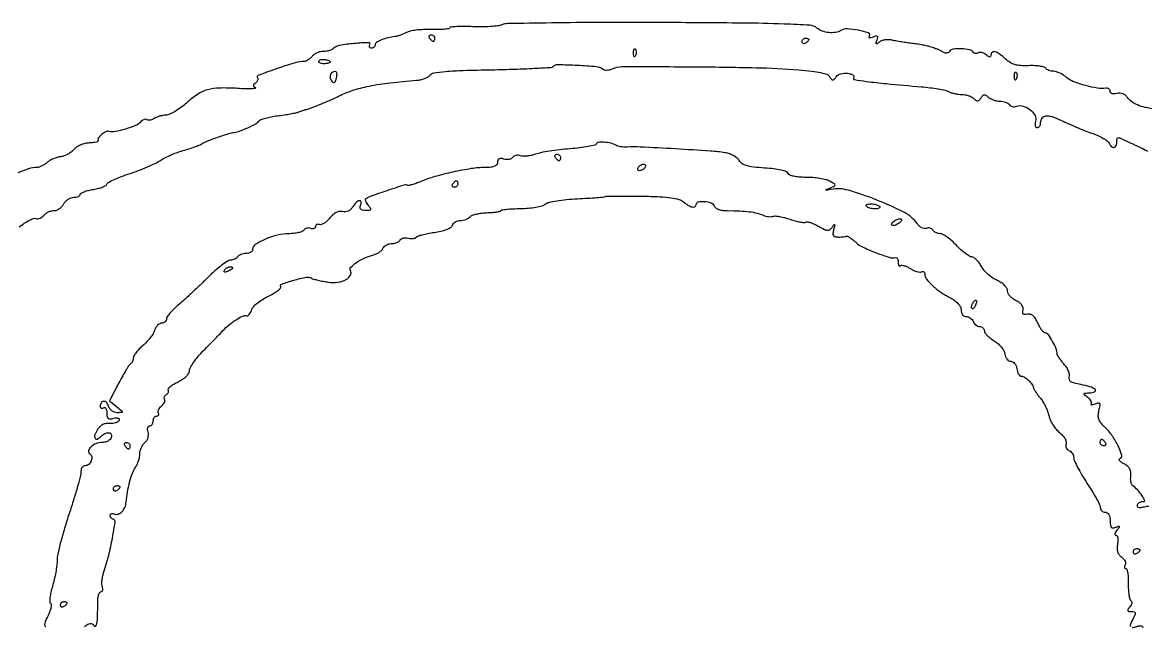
# Model space of a CAD drawing. Extents: x 173 to 1088, y 212 to 1028.
# Drawn here: x 435.5 to 774.7, y 845.5 to 1027.7 of the extents above; entities that cross this region are included whole.
import ezdxf

# ---------------------------------------------------------------- set-up
doc = ezdxf.new("R2010")
doc.units = 0

msp = doc.modelspace()

# ---------------------------------------------------------------- linework, layer by layer
for points in [[(777.645827, 1001.55139, -0.020754), (774.522416, 1002.099926, -0.045025), (772.20083, 1002.831677, -0.05914), (770.490466, 1003.796189, -0.081623), (769.257497, 1005.0518, 0.069956), (768.605345, 1005.7475, 0.078547), (767.810313, 1006.204014, 0.079834), (766.924443, 1006.388331, 0.075539), (766.007497, 1006.291709, -0.048949), (765.212658, 1006.165104, -0.091937), (764.569381, 1006.244774, -0.136044), (764.156509, 1006.513513, -0.182838), (764, 1006.927205, 0.111648), (763.903293, 1007.354898, 0.117011), (763.632813, 1007.690947, 0.110947), (763.22705, 1007.881543, 0.092527), (762.75, 1007.897584, -0.07746), (760.162715, 1007.907147, -0.026694), (756.494594, 1008.695433, -0.026371), (752.956501, 1009.859238, -0.086195), (750.853912, 1011.126701, 0.036104), (749.89554, 1011.843642, 0.031774), (748.803243, 1012.449719, 0.033133), (747.744208, 1012.868788, 0.077796), (746.906007, 1013, -0.047664), (746.179097, 1013.069453, -0.046664), (745.473069, 1013.27536, -0.050547), (744.88914, 1013.577905, -0.109984), (744.538692, 1013.937395, 0.195211), (744.05395, 1014.292053, 0.025696), (742.778077, 1014.543646, 0.02672), (741.162992, 1014.689211, 0.019431), (739.358651, 1014.684886, -0.024582), (736.973312, 1014.703733, -0.057134), (735.213747, 1015.007949, -0.067543), (733.753877, 1015.660283, -0.048113), (732.327454, 1016.747491, 0.027247), (730.523807, 1018.245008, 0.096047), (729.170953, 1018.893415, 0.253096), (728.362566, 1018.695291, 0.211749), (728, 1017.877555, -0.109928), (727.90557, 1017.453236, -0.307117), (727.65649, 1017.304979, -0.134943), (727.226392, 1017.45101, -0.02429), (726.543805, 1017.963645, 0.05359), (725.914435, 1018.381087, 0.058619), (725.229047, 1018.640217, 0.066403), (724.593002, 1018.711592, 0.133971), (724.112903, 1018.569778, -0.080411), (723.703355, 1018.399947, -0.091498), (723.279676, 1018.378689, -0.100739), (722.90817, 1018.50725, -0.121408), (722.645122, 1018.765188, 0.211971), (721.563479, 1019.504328, 0.037425), (719.059935, 1019.772958, 0.037083), (716.554193, 1019.667515, 0.229147), (715.49664, 1018.994563, -0.115598), (715.163701, 1018.660525, -0.10183), (714.701397, 1018.489718, -0.094656), (714.179956, 1018.509438, -0.085177), (713.680902, 1018.718375, 0.011744), (713.192119, 1019.01333, 0.012504), (712.700015, 1019.278637, 0.01216), (712.266344, 1019.485526, 0.055103), (712, 1019.571054, -0.029313), (711.71805, 1019.645827, -0.005338), (711.20625, 1019.820283, -0.005729), (710.610943, 1020.038026, -0.005171), (710, 1020.276712, 0.037661), (709.168232, 1020.540862, 0.009263), (707.765625, 1020.845234, 0.009431), (706.141403, 1021.134598, 0.009302), (704.5, 1021.363967, -0.005473), (702.79081, 1021.589477, -0.004434), (700.962391, 1021.867677, -0.004482), (699.28076, 1022.154313, -0.011568), (698.074097, 1022.40008, 0.049727), (697.046316, 1022.528903, 0.043523), (695.965125, 1022.462137, 0.045859), (694.99238, 1022.223763, 0.090434), (694.301205, 1021.835015, -0.014195), (693.599793, 1021.285756, -0.331315), (693.361501, 1021.28669, -0.319948), (693.28802, 1021.517912, -0.0137), (693.588448, 1022.369897, 0.03582), (693.832562, 1023.173838, 0.279106), (693.714067, 1023.530015, 0.243638), (693.322946, 1023.620482, 0.028945), (692.447296, 1023.341402, -0.02631), (691.719365, 1023.105173, -0.144174), (691.310561, 1023.11547, -0.363406), (691.180415, 1023.32209, -0.105019), (691.317779, 1023.70516, 0.485227), (690.990003, 1024.603258, 0.032934), (687.953509, 1025.383416, 0.032301), (684.574734, 1025.79447, 0.153708), (682.711212, 1025.321519, -0.09971), (681.084403, 1024.718803, -0.063988), (679.065117, 1024.661755, -0.062811), (677.052512, 1025.122422, -0.085773), (675.442689, 1026.047563, 0.158638), (673.35237, 1026.877791, 0.007131), (665.515998, 1027.263301, 0.006568), (652.919994, 1027.537392, 0.001031), (628.099241, 1027.700188, 0.001836), (610.465654, 1027.714743, 0.002854), (595.260935, 1027.584668, 0.000844), (582.061662, 1027.374115, 0.093292), (580.342239, 1027.01897, -0.067174), (579.102445, 1026.695012, -0.014326), (576.879227, 1026.488127, -0.014736), (574.268772, 1026.397586, -0.013551), (571.58331, 1026.456407, 0.01009), (569.022578, 1026.530228, 0.015299), (566.795334, 1026.481318, 0.009934), (564.977675, 1026.349454, 0.235445), (564.553542, 1026.086633, -0.222216), (564.148807, 1025.821524, -0.013865), (562.690305, 1025.653289, -0.018373), (560.879092, 1025.561983, -0.012444), (558.812471, 1025.585253, 0.019382), (556.631932, 1025.579554, 0.019775), (554.473038, 1025.404475, 0.019992), (552.615866, 1025.103921, 0.073548), (551.5, 1024.700069, -0.022011), (550.624355, 1024.277009, -0.017559), (549.646875, 1023.896822, -0.017898), (548.715462, 1023.608667, -0.042097), (548, 1023.478402, 0.037699), (545.919923, 1023.118523, 0.038669), (543.935715, 1022.452207, 0.038731), (542.402366, 1021.656464, 0.259254), (542, 1020.932612, -0.112793), (541.918711, 1020.576849, -0.10021), (541.688914, 1020.273955, -0.0942), (541.345359, 1020.070731, -0.086798), (540.940983, 1020, -0.099276), (540.58171, 1020.072044, -0.176332), (540.362501, 1020.274173, -0.16908), (540.319244, 1020.577073, -0.090353), (540.458811, 1020.933355, 0.595182), (540.064124, 1021.622427, 0.016594), (535.767563, 1021.380307, 0.01668), (531.262563, 1020.824143, 0.158613), (529.555109, 1019.955109, -0.085721), (529.035122, 1019.588284, -0.036871), (528.240906, 1019.280563, -0.035093), (527.326206, 1019.070463, -0.038924), (526.422445, 1019, 0.059505), (525.497347, 1018.889513, 0.04386), (524.51886, 1018.559375, 0.0446), (523.635845, 1018.074446, 0.071804), (523, 1017.5, -0.036436), (522.44835, 1016.926021, -0.036861), (521.821248, 1016.440625, -0.039434), (521.213619, 1016.103777, -0.107249), (520.735368, 1016, 0.073311), (517.910131, 1015.583522, 0.010913), (512.425134, 1013.799, 0.005025), (506.738105, 1011.746112, 0.473195), (506.488572, 1011.018492, -0.126745), (506.609566, 1010.629322, -0.100765), (506.542905, 1010.192892, -0.089744), (506.297608, 1009.775605, -0.076847), (505.909549, 1009.444098, 0.052772), (505.446386, 1009.085362, 0.197257), (505.300275, 1008.755359, 0.206222), (505.430793, 1008.428053, 0.057824), (505.872269, 1008.078942, -0.68678), (505.829235, 1007.850722, -0.033111), (504.743446, 1007.725714, -0.019303), (502.909052, 1007.707687, -0.008704), (500.504735, 1007.818801, 0.019923), (494.99233, 1007.949735, 0.06539), (491.396813, 1007.418502, 0.077851), (488.406398, 1006.037361, 0.03668), (485.040255, 1003.417403, -0.025053), (483.373541, 1002.05682, -0.026007), (481.599128, 1000.88788, -0.02685), (479.966079, 1000.044265, -0.093141), (478.815466, 999.765863, 0.031693), (477.840483, 999.653228, 0.026473), (476.825848, 999.414254, 0.027293), (475.919084, 999.094705, 0.063211), (475.293805, 998.73699, -0.062337), (474.763233, 998.432229, -0.060516), (474.168596, 998.263819, -0.065636), (473.602405, 998.250217, -0.112093), (473.157112, 998.4029, 0.150147), (472.715088, 998.518364, 0.082335), (472.162448, 998.402387, 0.069459), (471.586291, 998.080221, 0.057445), (471.077678, 997.593596, -0.127535), (469.704721, 996.60434, -0.022321), (466.660095, 995.57494, -0.023389), (463.51864, 994.824016, -0.10573), (461.64474, 994.866771, 0.180156), (460.668416, 994.746074, 0.055537), (459.416227, 993.906854, 0.057756), (458.445212, 992.872879, 0.306324), (458.412706, 992.136693, -0.427372), (458.346194, 991.884009, -0.058372), (457.782782, 991.653044, -0.038801), (456.875375, 991.473944, -0.019955), (455.719662, 991.384309, 0.051506), (454.423688, 991.201123, 0.040637), (453.080211, 990.749087, 0.04192), (451.889951, 990.114844, 0.075733), (451.064641, 989.384309, -0.057907), (450.284459, 988.642711, -0.037836), (449.237159, 987.973301, -0.037826), (448.100447, 987.469113, -0.057705), (447.049921, 987.226928, 0.043699), (445.995003, 987.01458, 0.029912), (444.844854, 986.600224, 0.030222), (443.776343, 986.062795, 0.052327), (442.974506, 985.476928, -0.037654), (442.245206, 984.910575, -0.032633), (441.40442, 984.429425, -0.034009), (440.581946, 984.094666, -0.077141), (439.921259, 983.984944, 0.073171), (437.378822, 983.583317, 0.031299), (434.157521, 982.351157, 0.031111)], [(434.546013, 966.036567, -0.021854), (436.100149, 967.16448, -0.029047), (437.60985, 968.040986, -0.0292), (438.900833, 968.601411, -0.181346), (439.610404, 968.596007, 0.117305), (440.174786, 968.520576, 0.068992), (440.839729, 968.682202, 0.062934), (441.499459, 969.044253, 0.062696), (442.049332, 969.559441, -0.064569), (442.64233, 970.110894, -0.04437), (443.434891, 970.576836, -0.044478), (444.294209, 970.894305, -0.066345), (445.087261, 971, 0.093204), (445.871238, 971.14742, 0.057554), (446.702856, 971.5875, 0.055066), (447.453677, 972.235106, 0.064503), (448, 973, -0.06843), (448.555412, 973.764902, -0.055927), (449.333112, 974.4125, -0.057686), (450.204291, 974.852172, -0.088264), (451.035184, 975, 0.042456), (451.787398, 975.063987, 0.062093), (452.422835, 975.256206, 0.081538), (452.853544, 975.538694, 0.209902), (453, 975.872192, -0.277998), (453.226587, 976.248231, -0.031218), (454.175, 976.676067, -0.030734), (455.467237, 977.075675, -0.019977), (457, 977.384009, 0.020771), (458.532705, 977.694865, 0.03182), (459.825, 978.102074, 0.032981), (460.768992, 978.540521, 0.27408), (461, 978.930287, -0.278908), (461.27136, 979.378915, -0.012167), (462.982813, 980.223617, -0.017658), (465.162949, 981.142375, -0.011345), (467.75, 982.059941, 0.010963), (470.51757, 983.039158, 0.010823), (473.251562, 984.142716, 0.010745), (475.602108, 985.211574, 0.040343), (477, 986.028578, -0.035468), (478.272261, 986.788871, -0.014701), (480.0875, 987.639775, -0.014459), (482.093906, 988.44122, -0.018089), (484, 989.062189, 0.007664), (485.796232, 989.606223, 0.009138), (487.471875, 990.17586, 0.008094), (488.863918, 990.703259, 0.057249), (489.5, 991.04476, -0.060798), (490.866484, 991.765996, -0.006092), (494.337125, 993.0408, -0.006599), (497.82487, 994.222326, -0.051525), (499.5, 994.580201, 0.062793), (501.231528, 994.990998, 0.018445), (503.757477, 996.044825, 0.014836), (506.175693, 997.248357, 0.1322), (507.033907, 998.054862, -0.169397), (507.520769, 998.449871, -0.019232), (508.892537, 998.885579, -0.02153), (510.618129, 999.282405, -0.015932), (512.554259, 999.577244, 0.007191), (514.557728, 999.846597, 0.007934), (516.487814, 1000.165787, 0.007458), (518.125775, 1000.488748, 0.039673), (519, 1000.748576, -0.004983), (519.610943, 1000.977306, -0.00551), (520.20625, 1001.186045, -0.005139), (520.717954, 1001.353321, -0.028069), (521, 1001.425204, 0.043702), (522.407141, 1001.831012, 0.004478), (525.630598, 1003.107585, 0.005943), (528.863314, 1004.466428, 0.018364), (531, 1005.489432, -0.043675), (535.121884, 1007.212538, -0.026887), (540.214241, 1008.539466, -0.021649), (546.541018, 1009.546539, -0.011266), (554.5, 1010.281084, 0.037528), (555.724973, 1010.45936, 0.036176), (556.925159, 1010.819944, 0.038409), (557.933095, 1011.295645, 0.097512), (558.543093, 1011.822241, -0.190937), (559.713353, 1012.506704, -0.016095), (563.251937, 1012.93234, -0.013852), (568.635243, 1013.254745, -0.00355), (577.355407, 1013.472928, 0.003406), (584.214217, 1013.642556, 0.005365), (590.098571, 1013.891426, 0.001648), (595.176775, 1014.177605, 0.18347), (595.783867, 1014.450534, -0.202906), (597.222969, 1015.033726, -0.007916), (603.0603, 1014.85163, -0.009728), (608.79721, 1014.469725, -0.140112), (610.686078, 1013.749378, 0.097241), (611.287312, 1013.459781, 0.064671), (612.048684, 1013.363458, 0.059246), (612.879626, 1013.465064, 0.054984), (613.686078, 1013.759337, -0.115663), (616.571102, 1014.433145, -0.001202), (637.419591, 1014.365064, -0.004221), (657.009505, 1014.088602, -0.013666), (670, 1013.44005, -0.009904), (673.901521, 1013.060324, -0.02657), (676.650771, 1012.588514, -0.03527), (678.515202, 1012.024831, -0.173082), (679.338738, 1011.321438, 0.034576), (679.844981, 1010.565798, 0.244175), (680.233731, 1010.386369, 0.199968), (680.657885, 1010.586719, 0.023274), (681.338738, 1011.414621, -0.180352), (682.617789, 1012.238477, -0.072632), (684.723305, 1012.386843, -0.110674), (686.290595, 1011.910404, -0.425391), (686.51687, 1011.027296, 0.532436), (686.754353, 1010.502488, 0.009046), (690.462132, 1009.944973, 0.009481), (696.340076, 1009.28273, 0.001831), (707, 1008.325351, -0.010262), (709.612059, 1008.046289, -0.011879), (712.085376, 1007.670682, -0.010973), (714.156682, 1007.258533, -0.066199), (715.184259, 1006.88278, 0.044343), (715.998806, 1006.544006, 0.022729), (717.068703, 1006.259317, 0.022396), (718.205275, 1006.064417, 0.031271), (719.234259, 1006, -0.045786), (720.231145, 1005.908521, -0.037136), (721.269795, 1005.635268, -0.038472), (722.195827, 1005.234546, -0.075164), (722.841641, 1004.758359, 0.043652), (723.5145, 1004.193742, 0.182588), (724.01786, 1004.065372, 0.184043), (724.477831, 1004.302215, 0.044456), (725, 1005, -0.044456), (725.522169, 1005.697785, -0.184043), (725.98214, 1005.934628, -0.182588), (726.4855, 1005.806258, -0.043652), (727.158359, 1005.241641, 0.072106), (727.795797, 1004.765618, 0.038768), (728.693557, 1004.364732, 0.037634), (729.691864, 1004.091402, 0.04804), (730.640983, 1004, -0.043534), (731.5472, 1003.920947, -0.04472), (732.417601, 1003.686224, -0.048842), (733.129838, 1003.34183, -0.117847), (733.542134, 1002.931826, 0.120016), (733.910644, 1002.568488, 0.081627), (734.46068, 1002.350994, 0.074221), (735.104079, 1002.308799, 0.07105), (735.742056, 1002.454512, -0.167179), (737.682353, 1002.522668, -0.092709), (739.806047, 1001.414156, -0.097736), (741.302023, 999.673631, -0.208563), (741.482342, 997.944363, 0.04673), (741.317633, 997.186261, 0.087249), (741.35113, 996.560863, 0.134416), (741.570024, 996.155177, 0.204993), (741.932612, 996, 0.133974), (742.339653, 996.111059, 0.100468), (742.686455, 996.423289, 0.087308), (742.919818, 996.890337, 0.072426), (743, 997.440983, -0.150925), (743.442703, 998.874205, -0.218695), (744.561035, 999.546099, -0.111903), (746.487209, 999.328526, -0.030757), (749.319606, 998.141505, 0.010079), (751.268999, 997.22808, 0.005491), (753.696068, 996.181712, 0.005469), (756.187826, 995.171633, 0.008646), (758.34786, 994.366238, -0.019439), (760.241369, 993.613291, -0.024691), (761.921217, 992.766905, -0.023971), (763.22429, 991.94262, -0.1492), (763.704849, 991.326769, 0.097897), (764.320879, 990.347627, 0.226082), (765.111906, 990.041404, 0.263086), (765.755919, 990.472465, 0.11714), (766, 991.5, -0.021774), (766.025047, 992.074899, -0.034977), (766.101744, 992.559375, -0.039124), (766.211956, 992.909281, -0.305901), (766.346362, 993, -0.10613), (766.901153, 992.880899, -0.001467), (770.058696, 991.448534, -0.00463), (773.077455, 990.034494, -0.011731), (775.236431, 988.935679, 0.046322)], [(775.683381, 881.735863, 0.051482), (774.276419, 881.533241, -0.022786), (773.120821, 881.29858, -0.120464), (772.481659, 881.353037, -0.280444), (772.222903, 881.660751, -0.126366), (772.277128, 882.206384, -0.09618), (772.559891, 882.675733, -0.087029), (773.006757, 883.024831, -0.086823), (773.54676, 883.201597, -0.095081), (774.096938, 883.176021, 0.61118), (774.410216, 883.540761, 0.05378), (773.660467, 884.929587, 0.034975), (772.248641, 886.702902, 0.047556), (770.730127, 888.071299, -0.150107), (770.451461, 888.449984, -0.041991), (770.265679, 889.170113, -0.03834), (770.183512, 890.061654, -0.032206), (770.230127, 891.009692, 0.066475), (770.2083, 892.14434, 0.093757), (769.872819, 893.095891, 0.088911), (769.19593, 893.894198, 0.054241), (768.160501, 894.575226, -0.030756), (767.338697, 895.062163, -0.080149), (766.840378, 895.532341, -0.199955), (766.743002, 895.898705, -0.285965), (766.951719, 896.150573, 0.40518), (767.481382, 897.170155, 0.040294), (766.382313, 899.992469, 0.039847), (764.51991, 903.159817, 0.050621), (762.304022, 905.725587, -0.036722), (761.182726, 906.953363, -0.084545), (760.587197, 908.048673, -0.092858), (760.418273, 909.212613, -0.051256), (760.624497, 910.640011, 0.0148), (760.959382, 912.163984, 0.184908), (760.856024, 912.735298, 0.320229), (760.441947, 912.913457, 0.038243), (759.430157, 912.611572, -0.017959), (758.751895, 912.378876, -0.07091), (758.31683, 912.311788, -0.382641), (758.201042, 912.413238, -0.230402), (758.264937, 912.59827, 0.221395), (758.399815, 912.968186, 0.096647), (758.252623, 913.482344, 0.068923), (757.847192, 914.063486, 0.043668), (757.234456, 914.61932, -0.010508), (756.200163, 915.43955, -0.331939), (756.127955, 915.73679, -0.287331), (756.396495, 915.92389, -0.008792), (757.809017, 915.968197, 0.100166), (759.308102, 916.293109, 0.539589), (759.422277, 916.966071, 0.116073), (757.893074, 917.837811, 0.029918), (755.106431, 918.482019, -0.019815), (753.186238, 918.885262, -0.087931), (752.138009, 919.355929, -0.172192), (751.679182, 919.982172, -0.137622), (751.664238, 920.824046, 0.113943), (751.687448, 921.627734, 0.048745), (751.372679, 922.661954, 0.044824), (750.805189, 923.745518, 0.044527), (750.052566, 924.713202, -0.017556), (749.266685, 925.618478, -0.0217), (748.602941, 926.516661, -0.020704), (748.118725, 927.303575, -0.128251), (748, 927.758822, 0.099416), (747.687761, 929.313671, 0.029004), (746.611326, 931.517523, 0.023687), (745.340943, 933.545132, 0.243648), (744.494111, 933.992198, -0.193392), (744.019514, 934.187185, -0.036205), (743.382586, 934.903894, -0.034029), (742.719199, 935.903046, -0.025348), (742.122719, 937.084887, 0.03228), (741.40117, 938.466612, 0.081379), (740.665208, 939.325986, 0.117798), (739.876452, 939.722375, 0.122342), (739.005379, 939.711658, -0.049575), (738.208439, 939.585737, -0.204917), (737.759674, 939.747819, -0.216867), (737.582433, 940.175544, -0.055432), (737.693479, 940.935862, 0.119999), (737.706923, 941.730264, 0.105098), (737.359038, 942.486095, 0.081705), (736.639721, 943.179367, 0.044126), (735.566708, 943.787652, -0.052842), (734.585011, 944.366958, -0.053934), (733.75397, 945.13568, -0.059486), (733.187009, 945.968444, -0.120301), (733, 946.73445, 0.134023), (732.781063, 947.536568, 0.061825), (732.115493, 948.400535, 0.05267), (731.11224, 949.221248, 0.040945), (729.873163, 949.89585, -0.047197), (728.557207, 950.633745, -0.030785), (727.18803, 951.71163, -0.030907), (725.971774, 952.93978, -0.050439), (725.123163, 954.133639, 0.032172), (724.404951, 955.226339, 0.038378), (723.589891, 956.150933, 0.04205), (722.799177, 956.800232, 0.150792), (722.182848, 956.993677, -0.140008), (721.47973, 957.198154, -0.02205), (720.282962, 958.026268, -0.023026), (718.925138, 959.159414, -0.018296), (717.564771, 960.5, 0.021854), (716.185631, 961.83988, 0.026125), (714.771451, 962.971875, 0.026307), (713.503571, 963.784874, 0.130123), (712.69094, 964, -0.060664), (712.040313, 964.079231, -0.050997), (711.386151, 964.313776, -0.053217), (710.825906, 964.6592, -0.089836), (710.457866, 965.068174, 0.107876), (710.101973, 965.436306, 0.081863), (709.58875, 965.667974, 0.077384), (708.999911, 965.730742, 0.079704), (708.426215, 965.61006, -0.139346), (707.800057, 965.553869, -0.073283), (707.055927, 965.811845, -0.063731), (706.312295, 966.328612, -0.056355), (705.687316, 967.036032, 0.121881), (701.86348, 970.371026, 0.024164), (693.530101, 974.155993, 0.024401), (684.858112, 977.118855, 0.116912), (679.674531, 977.366119, -0.001172), (678.231291, 977.09938, -0.349233), (678.132224, 977.152421, -0.411441), (678.169384, 977.247265, -0.001264), (679.477696, 977.822432, 0.01264), (680.728809, 978.406763, 0.309204), (680.906244, 978.724857, 0.243099), (680.689605, 979.064419, 0.008641), (679.293437, 979.842957, 0.062848), (678.128741, 980.289169, 0.019947), (676.302975, 980.660119, 0.019562), (674.215187, 980.914911, 0.020583), (672.149075, 981, -0.019671), (670.104708, 981.080462, -0.034806), (668.436189, 981.329663, -0.041007), (667.229298, 981.702746, -0.22028), (666.769755, 982.190736, 0.234845), (666.259483, 982.703378, 0.025664), (664.610945, 983.168631, 0.025627), (662.387419, 983.556057, 0.01442), (659.6583, 983.809023, -0.011801), (656.250741, 984.106883, -0.043901), (654.140877, 984.531362, -0.074707), (652.796322, 985.156848, -0.124345), (651.959726, 986.075253, 0.098295), (651.35111, 986.81665, 0.04524), (650.313636, 987.521956, 0.042442), (649.049425, 988.089265, 0.045649), (647.737847, 988.418223, 0.021821), (643.263813, 988.916313, 0.002275), (632.716663, 989.578359, 0.002023), (622.078452, 990.154352, 0.026812), (618.149802, 990.140342, -0.028031), (617.168758, 990.139233, -0.025709), (616.164646, 990.246398, -0.026605), (615.278927, 990.436041, -0.072489), (614.692104, 990.69029, 0.079833), (613.198115, 991.31183, 0.044632), (611.245361, 991.598401, 0.042912), (609.476725, 991.546628, 0.281902), (608.808514, 991.023106, -0.255629), (608.403562, 990.672508, -0.009428), (606.346927, 990.268037, -0.015099), (603.811528, 989.897454, -0.009795), (600.861875, 989.615348, 0.009741), (597.736403, 989.31677, 0.010088), (594.661411, 988.899423, 0.009849), (592.016851, 988.432466, 0.042238), (590.479793, 987.992317, -0.034718), (589.298263, 987.634692, -0.029889), (588.017894, 987.421826, -0.031021), (586.829495, 987.370736, -0.072193), (585.952075, 987.515211, 0.062045), (585.220213, 987.650959, 0.066741), (584.495977, 987.597402, 0.075034), (583.88886, 987.371037, 0.128335), (583.5, 987, -0.136273), (583.101806, 986.631753, -0.073715), (582.465224, 986.414912, -0.064482), (581.698221, 986.374718, -0.05779), (580.915843, 986.52671, 0.046956), (580.043503, 986.715827, 0.147015), (579.458592, 986.614041, 0.191024), (579.118221, 986.232986, 0.088118), (579, 985.567388, -0.157201), (578.767675, 984.846709, -0.136653), (578.146268, 984.348837, -0.076351), (577.026821, 984.061273, -0.022421), (575.25, 983.964871, 0.036062), (571.074266, 983.623958, 0.015246), (565.54226, 982.594169, 0.015323), (560.0197, 981.212356, 0.031784), (555.831561, 979.733828, -0.013851), (554.393225, 979.167301, -0.020866), (553.108522, 978.761728, -0.016631), (552.059855, 978.515299, -0.250805), (551.713063, 978.620271, 0.28237), (551.064006, 978.775663, 0.002115), (545.636405, 976.979119, 0.004513), (540.509423, 975.206336, 0.093335), (539.107499, 974.38857, 0.285019), (539.036401, 974.159773, 0.045946), (539.201873, 973.700553, 0.039031), (539.523667, 973.132886, 0.024755), (539.979944, 972.524166, -0.025514), (540.607196, 971.684696, -0.278745), (540.626184, 971.280992, -0.251939), (540.271879, 971.048608, -0.021727), (539.15383, 971, -0.045316), (538.23497, 971.08345, -0.150913), (537.703689, 971.360518, -0.202715), (537.510778, 971.829139, -0.089466), (537.638374, 972.5, 0.115894), (537.786288, 973.583726, 0.437966), (537.302622, 973.951476, 0.160514), (536.320471, 973.422764, 0.050143), (535.283521, 972.082382, -0.064471), (534.655481, 971.316781, -0.081747), (533.897423, 970.807143, -0.086901), (533.054729, 970.587123, -0.084652), (532.179262, 970.663373, 0.100267), (531.241039, 970.715886, 0.080663), (530.275216, 970.411895, 0.06733), (529.310131, 969.751125, 0.042389), (528.376131, 968.751044, -0.037494), (527.558993, 967.858763, -0.046842), (526.672563, 967.169719, -0.054078), (525.848366, 966.7623, -0.169803), (525.239843, 966.753386, 0.078714), (524.766141, 966.832091, 0.121394), (524.364204, 966.736255, 0.144276), (524.098163, 966.482257, 0.13124), (524, 966.114718, -0.154606), (523.887129, 965.758415, -0.152253), (523.589088, 965.529461, -0.113971), (523.136278, 965.472151, -0.066433), (522.601151, 965.599558, 0.078162), (522.017004, 965.72431, 0.076891), (521.419289, 965.66489, 0.081902), (520.900093, 965.435515, 0.109884), (520.542134, 965.068174, -0.164557), (520.042108, 964.654617, -0.033698), (518.9303, 964.313776, -0.032146), (517.523576, 964.078342, -0.025395), (515.982084, 964, 0.060426), (512.566451, 963.585701, 0.041933), (508.877814, 962.341891, 0.040213), (505.853719, 960.731102, 0.25037), (505.024604, 959.25, -0.151685), (504.866189, 958.773174, -0.095927), (504.437064, 958.367188, -0.079452), (503.802994, 958.093215, -0.062402), (503.059017, 958, 0.046881), (502.270704, 957.925923, 0.046318), (501.50665, 957.70625, 0.050262), (500.876024, 957.383556, 0.111412), (500.5, 957, -0.093605), (500.15015, 956.617036, -0.052931), (499.608529, 956.29375, -0.050286), (498.971395, 956.07418, -0.057911), (498.333082, 956, 0.149184), (497.456018, 955.732355, 0.015454), (495.683021, 954.457813, 0.018133), (493.628612, 952.760709, 0.013547), (491.486625, 950.75, -0.004403), (489.196608, 948.520174, -0.003538), (486.695413, 946.160937, -0.003576), (484.352747, 944.013396, -0.009121), (482.615264, 942.5, 0.018705), (481.245317, 941.259774, 0.023909), (480.085185, 940.014063, 0.022932), (479.234389, 938.909129, 0.149533), (479.020738, 938.25, -0.113247), (478.902966, 937.773126, -0.098523), (478.585262, 937.367188, -0.09237), (478.116031, 937.09471, -0.085679), (477.567388, 937, 0.131247), (476.968446, 936.840026, 0.068613), (476.353715, 936.3639, 0.060789), (475.816923, 935.662659, 0.056204), (475.447489, 934.834552, -0.063272), (474.984314, 933.834421, -0.025186), (474.116063, 932.593317, -0.024438), (473.033075, 931.332501, -0.028195), (471.880101, 930.245658, 0.024809), (470.777614, 929.220409, 0.029332), (469.84603, 928.144066, 0.030334), (469.182293, 927.161562, 0.134167), (469, 926.49444, -0.052776), (468.943627, 925.961844, -0.054466), (468.777067, 925.458783, -0.060307), (468.531767, 925.057812, -0.12247), (468.24108, 924.833333, 0.145145), (467.829108, 924.484831, 0.007377), (466.878597, 922.987559, 0.011281), (465.801657, 921.142423, 0.007895), (464.668559, 919.017933), (461.854958, 913.535866), (464.038263, 911.767933, -0.004424), (465.489364, 910.571489, -0.201011), (465.663528, 910.233415, -0.423792), (465.4844, 910.030298, -0.011596), (464.178172, 910, -0.086096), (463.329385, 910.147246, -0.075278), (462.535305, 910.574693, -0.074406), (461.895582, 911.223725, -0.080751), (461.495391, 912.014521, 0.108596), (460.881466, 913.077684, 0.22463), (460.01403, 913.433087, 0.258349), (459.283154, 912.976174, 0.127291), (459, 911.881966, 0.117858), (459.079239, 911.550471, 0.186277), (459.29375, 911.357263, 0.154201), (459.617617, 911.338175, 0.076764), (460, 911.5, -0.217389), (460.377954, 911.547667, -0.176138), (460.70625, 911.29739, -0.097995), (460.928652, 910.732993, -0.045031), (461, 909.942386, 0.044846), (461.095771, 908.876744, 0.181753), (461.424564, 908.326793, 0.186581), (462.027787, 908.137912, 0.047613), (463.057105, 908.304682, -0.034543), (463.917322, 908.467195, -0.121891), (464.471374, 908.397619, -0.2412), (464.720508, 908.119191, -0.149804), (464.702213, 907.671314, -0.161876), (464.368803, 907.241002, -0.068741), (463.704924, 906.917548, -0.057928), (462.836147, 906.741097, -0.047111), (461.885735, 906.750128, 0.066311), (460.776613, 906.718204, 0.075224), (459.764611, 906.392507, 0.074524), (458.886914, 905.778672, 0.063453), (458.171339, 904.902749, 0.05175), (457.405475, 903.336686, 0.206866), (457.464482, 902.294271, 0.403599), (458.127298, 902.060508, 0.089551), (459.216667, 902.816667, -0.076892), (460.466098, 903.731317, -0.145715), (461.68061, 903.963684, -0.276354), (462.349287, 903.46624, -0.191893), (462.361626, 902.5, -0.114669), (461.973417, 901.926113, -0.065763), (461.288127, 901.440625, -0.060287), (460.426555, 901.11179, -0.06112), (459.515456, 901, 0.09604), (457.702303, 900.648486, 0.095049), (456.144352, 899.64435, 0.155425), (455.505497, 898.475962, 0.311861), (455.907768, 897.557003, -0.222695), (456.468031, 896.69996, -0.132888), (456.315061, 895.467454, -0.120792), (455.537162, 894.39634, -0.177388), (454.45516, 894, 0.13282), (453.954074, 893.864501, 0.105955), (453.538904, 893.485937, 0.092167), (453.274221, 892.918642, 0.074823), (453.20486, 892.25, -0.075304), (453.08447, 891.100155, -0.004722), (452.191711, 887.798591, -0.00688), (451.032159, 883.874135, -0.00505), (449.642711, 879.553714, 0.00785), (448.248035, 875.132218, 0.00922), (447.070046, 870.899119, 0.008293), (446.202487, 867.297671, 0.055006), (446, 865.462644, -0.031539), (445.903346, 863.931876, -0.012921), (445.588014, 861.872717, -0.012725), (445.13453, 859.6723, -0.015912), (444.597495, 857.657693, 0.017969), (444.1197, 855.835228, 0.02713), (443.848268, 854.217321, 0.025502), (443.770092, 852.936887, 0.2626), (444.016409, 852.489859, -0.263952), (444.233799, 852.092956, -0.046318), (444.138825, 851.213817, -0.039679), (443.816942, 850.092323, -0.025987), (443.279663, 848.858778, 0.0132), (442.388934, 846.948648, 0.120282), (442.234258, 846.050419, 0.201732), (442.5609, 845.402583, 0.048905)], [(454.31385, 845.424346, -0.069227), (454.973607, 845.975405, -0.059988), (455.657688, 846.29562, -0.110906), (456.265524, 846.354801, -0.127266), (456.78405, 846.149484, -0.093859), (457.208294, 845.697214, 0.485102), (457.670631, 845.650258, 0.156502), (458.026992, 846.372778, 0.031558), (458.215658, 848.59682, 0.005694), (458.257794, 852.75, -0.028555), (458.327413, 853.995226, -0.044733), (458.542849, 855.045313, -0.055973), (458.856646, 855.780149, -0.270143), (459.233866, 856, 0.171966), (459.561391, 856.116079, 0.149947), (459.765202, 856.419215, 0.105695), (459.803902, 856.880848, 0.059931), (459.666342, 857.427115, -0.084601), (459.517972, 858.168148, -0.029151), (459.550292, 859.264238, -0.027992), (459.727932, 860.49161, -0.028973), (460.040299, 861.677115, 0.016618), (461.568135, 866.944077, 0.017029), (462.728881, 872.258322, 0.008987), (463.508912, 877.00084, 0.36308), (462.996769, 877.833333, -0.073916), (462.615762, 878.027009, -0.066938), (462.292801, 878.328802, -0.070306), (462.074567, 878.688606, -0.101554), (462, 879.051949, -0.179773), (462.109261, 879.346014, -0.148338), (462.393562, 879.526155, -0.10219), (462.826832, 879.555043, -0.05739), (463.339786, 879.423106, 0.180992), (464.463158, 879.413782, 0.111819), (465.586622, 880.137891, 0.091989), (466.456102, 881.430601, 0.082453), (466.846995, 883, -0.023323), (467.231868, 886.033314, -0.02189), (467.903098, 889.083401, -0.022591), (468.742085, 891.743126, -0.063544), (469.637265, 893.472506, 0.042548), (470.15923, 894.385144, 0.028906), (470.599697, 895.498634, 0.029184), (470.901773, 896.63172, 0.050589), (471, 897.600062, -0.060829), (471.112078, 898.517907, -0.044024), (471.447257, 899.493255, -0.044597), (471.939541, 900.377211, -0.070316), (472.522578, 901.018738, 0.077887), (473.081051, 901.652143, 0.069337), (473.446217, 902.451111, 0.069657), (473.577931, 903.315837, 0.08002), (473.45519, 904.141183, -0.051254), (473.307246, 904.85304, -0.088707), (473.352072, 905.453972, -0.131572), (473.57496, 905.849607, -0.201697), (473.932612, 906, 0.13928), (474.339648, 906.115627, 0.100025), (474.686455, 906.440625, 0.085494), (474.919994, 906.926702, 0.069441), (475, 907.5, -0.06887), (475.079345, 908.073318, -0.085131), (475.311086, 908.559375, -0.099915), (475.655173, 908.884374, -0.140337), (476.059017, 909, 0.09272), (476.421269, 909.067758, 0.171182), (476.645971, 909.260466, 0.174428), (476.69762, 909.548493, 0.096707), (476.570027, 909.886693, -0.164952), (476.470759, 910.317219, -0.078714), (476.617154, 910.873238, -0.064852), (476.975201, 911.465066, -0.051163), (477.5, 912, 0.047102), (478.0282, 912.529745, 0.061499), (478.39539, 913.106464, 0.075522), (478.556776, 913.640718, 0.175823), (478.472678, 914.044209, -0.125487), (478.359477, 914.405157, -0.100779), (478.419142, 914.809105, -0.090161), (478.643616, 915.194551, -0.077662), (479, 915.5, 0.072546), (479.359025, 915.801429, 0.087378), (479.590205, 916.175772, 0.100481), (479.660115, 916.562971, 0.133768), (479.55914, 916.904309, -0.328576), (479.591724, 917.303961, -0.043559), (480.240286, 917.929656, -0.036792), (481.251684, 918.631794, -0.022083), (482.542828, 919.319032, 0.035507), (483.918143, 920.099115, 0.047965), (485.026794, 921.000777, 0.056725), (485.765555, 921.916558, 0.141744), (486.003995, 922.733821, -0.130843), (486.256168, 923.672428, -0.022646), (487.25408, 925.236316, -0.02328), (488.628065, 927.007412, -0.018978), (490.253995, 928.772787, 0.00138), (491.995821, 930.535306, 0.001403), (493.718344, 932.297812, 0.001363), (495.207671, 933.838669, 0.005791), (496.085049, 934.772787, -0.034778), (497.931531, 936.523438, -0.032217), (500.048769, 938.05042, -0.030557), (502.019501, 939.125283, -0.179519), (503.174077, 939.221296, 0.191714), (503.594725, 939.266284, 0.090213), (504.03198, 939.609379, 0.06916), (504.420108, 940.192278, 0.048429), (504.69294, 940.933803, -0.12074), (505.184932, 941.842807, -0.034267), (506.352067, 942.96524, -0.03238), (507.888944, 944.092005, -0.029272), (509.609817, 945.053161, 0.017694), (511.260372, 945.925561, 0.029625), (512.572188, 946.786603, 0.030544), (513.466807, 947.541881, 0.354344), (513.521151, 947.965777, -0.476792), (513.81444, 948.804907, -0.017767), (517.454243, 949.967642, -0.019535), (521.258092, 950.876799, -0.1895), (522.859074, 950.587097, 0.069063), (523.487033, 950.309924, 0.011522), (524.766073, 949.976893, 0.012439), (526.298913, 949.655303, 0.010739), (527.922752, 949.392503, 0.066546), (530.787028, 949.375105, 0.089376), (533.257504, 950.153138, 0.142801), (534.596466, 951.443871, 0.275044), (534.572344, 952.882945, -0.345969), (534.683386, 953.865077, -0.046956), (536.38032, 955.289201, -0.043716), (538.771479, 956.648745, -0.045959), (541.323484, 957.545053, 0.042919), (542.332158, 957.892456, 0.04247), (543.270479, 958.407949, 0.045834), (544.009393, 959.004086, 0.108909), (544.396258, 959.590247, -0.107318), (544.749689, 960.129433, -0.066491), (545.357703, 960.585885, -0.062046), (546.115129, 960.894794, -0.065924), (546.909598, 961, 0.04997), (547.7139, 961.080584, 0.047622), (548.499947, 961.319341, 0.051293), (549.154037, 961.670376, 0.105936), (549.553842, 962.087118, -0.127969), (549.950743, 962.466374, -0.070112), (550.582409, 962.710007, -0.062485), (551.340578, 962.788616, -0.058638), (552.111863, 962.680998, 0.041865), (552.868941, 962.549406, 0.051726), (553.584527, 962.560103, 0.060599), (554.158454, 962.700161, 0.165696), (554.476559, 962.962072, -0.176531), (554.902406, 963.297902, -0.014993), (556.260856, 963.700791, -0.01842), (557.957865, 964.082941, -0.013194), (559.878754, 964.389528, 0.022834), (561.915824, 964.755049, 0.036796), (563.600955, 965.27035, 0.043608), (564.829777, 965.87532, 0.166448), (565.369814, 966.521336, -0.096531), (565.723379, 967.086694, -0.066862), (566.308521, 967.565643, -0.064318), (567.026093, 967.889492, -0.074006), (567.768615, 968, 0.05262), (568.552403, 968.082716, 0.038407), (569.392867, 968.330836, 0.03909), (570.161823, 968.694708, 0.066417), (570.72625, 969.12625, -0.110615), (571.423631, 969.568409, -0.027983), (572.718329, 969.953043, -0.027161), (574.284128, 970.235576, -0.024504), (575.92625, 970.359319, 0.0119), (577.488329, 970.437509, 0.019496), (578.804524, 970.586608, 0.014229), (579.833319, 970.774075, 0.352126), (580.004046, 970.983068, -0.374381), (580.189479, 971.192675, -0.007067), (581.755451, 971.375028, -0.013465), (583.678017, 971.519225, -0.008141), (585.960597, 971.591496, 0.018877), (588.350198, 971.718548, 0.021859), (590.608149, 972.024266, 0.02155), (592.475444, 972.444539, 0.107473), (593.423213, 972.936272, -0.116794), (594.457814, 973.449108, -0.015434), (596.873729, 973.930764, -0.017097), (599.838981, 974.323653, -0.013174), (603.094361, 974.555809, 0.003156), (606.243467, 974.717061, 0.004979), (608.942842, 974.899362, 0.001462), (611.277346, 975.087259, 0.177574), (611.5439, 975.211033, -0.195532), (611.81582, 975.326003, -0.000933), (614.908017, 975.362976, -0.004093), (618.445891, 975.369713, -0.002554), (622.591083, 975.322502, -0.006877), (627.949963, 975.16035, -0.023518), (631.421281, 974.84348, -0.036055), (633.75414, 974.345918, -0.106875), (635.186313, 973.572502, 0.04046), (636.587362, 972.556925, 0.085692), (637.830807, 972.066926, 0.177345), (638.646401, 972.187378, 0.27491), (639, 972.781892, -0.344976), (639.624474, 973.579274, -0.076547), (641.472208, 973.744588, -0.06787), (643.449135, 973.345706, -0.220933), (644.384982, 972.439137, 0.141802), (644.88066, 971.784572, 0.077855), (645.776923, 971.31164, 0.056681), (647.062373, 971.028368, 0.028012), (648.734511, 970.948627, -0.013147), (652.127711, 970.887768, -0.021468), (654.994201, 970.637303, -0.025487), (657.362598, 970.203765, -0.04693), (659.217011, 969.577271, 0.043068), (659.968643, 969.316867, 0.035197), (660.806528, 969.166937, 0.036472), (661.602252, 969.140042, 0.07375), (662.217011, 969.255953, -0.105671), (662.949618, 969.346545, -0.021408), (664.255963, 969.17531, -0.0217), (665.785951, 968.838731, -0.018825), (667.356479, 968.357073, 0.016686), (668.8922, 967.878896, 0.022243), (670.316583, 967.554376, 0.020315), (671.494142, 967.389746, 0.164422), (672.017946, 967.511091, -0.189061), (672.513732, 967.601239, -0.029249), (673.499321, 967.347132, -0.029163), (674.681618, 966.889761, -0.021627), (675.930516, 966.254301, 0.014356), (677.728971, 965.306053, 0.099164), (678.68848, 965.052012, 0.182371), (679.389798, 965.268675, 0.075454), (680.084556, 966, -0.012052), (680.624771, 966.735894, -0.53993), (680.783367, 966.723705, -0.191306), (680.819102, 966.441346, -0.005511), (680.498119, 965.25, 0.035483), (680.25826, 964.086273, 0.176784), (680.39994, 963.445549, 0.204521), (680.903363, 963.101329, 0.049106), (681.932612, 963, 0.011122), (682.754946, 963.018294, 0.013928), (683.515914, 963.073437, 0.012133), (684.145769, 963.152235, 0.097502), (684.419436, 963.25, -0.270348), (684.692078, 963.252571, -0.017139), (685.400266, 962.815531, -0.021412), (686.245934, 962.198933, -0.013963), (687.169436, 961.419893, 0.071406), (689.4322, 959.917581, 0.019898), (693.353771, 958.242236, 0.016648), (697.336735, 956.875038, 0.13462), (699.25, 956.818133, -0.230419), (699.535442, 956.755789, -0.109204), (699.779688, 956.456993, -0.073514), (699.945404, 955.958548, -0.043579), (700, 955.333333, 0.038637), (700.046058, 954.738195, 0.109834), (700.196864, 954.353114, 0.246971), (700.417986, 954.233891, 0.201575), (700.670174, 954.336841, -0.218557), (701.086809, 954.491313, -0.051534), (701.836168, 954.356288, -0.043746), (702.746416, 954.004608, -0.030988), (703.69842, 953.461947, 0.034134), (704.672485, 952.914792, 0.041817), (705.649261, 952.547163, 0.046873), (706.493991, 952.391083, 0.162047), (707.028246, 952.517457, -0.114392), (707.39949, 952.642869, -0.181857), (707.719622, 952.557091, -0.155518), (707.937876, 952.264353, -0.079892), (708.017277, 951.809017, 0.165552), (708.542278, 950.331089, 0.038138), (710.362283, 948.360495, 0.036245), (712.873876, 946.344354, 0.032151), (715.75, 944.62162, -0.037253), (717.096369, 943.796415, -0.054706), (718.126623, 942.86766, -0.065984), (718.780121, 941.904371, -0.116601), (719, 940.97432, 0.073983), (719.11364, 940.21051, 0.091334), (719.443913, 939.57231, 0.103618), (719.940269, 939.150333, 0.125168), (720.531385, 939, -0.088478), (721.159833, 938.887915, -0.06652), (721.782009, 938.559375, -0.065663), (722.303843, 938.073415, -0.081035), (722.638374, 937.5, 0.074185), (722.962529, 936.926569, 0.064359), (723.454091, 936.440625, 0.06686), (724.031441, 936.111903, 0.096313), (724.606989, 936, -0.09105), (725.138792, 935.902349, -0.095704), (725.590803, 935.62271, -0.099581), (725.893264, 935.205635, -0.107646), (726, 934.715608, 0.154495), (726.192978, 934.105967, 0.039554), (726.861464, 933.299626, 0.036467), (727.810106, 932.456406, 0.030051), (728.932644, 931.69886, -0.046169), (730.078169, 930.870922, -0.041559), (731.097047, 929.819366, -0.04398), (731.851218, 928.713783, -0.092659), (732.182644, 927.733252, 0.06289), (732.415979, 926.879448, 0.072801), (732.847402, 926.156018, 0.084217), (733.403114, 925.668938, 0.138791), (734, 925.5, -0.139711), (734.597059, 925.329848, -0.08408), (735.153243, 924.839062, -0.072525), (735.585407, 924.110227, -0.062417), (735.819551, 923.25, 0.041382), (736.015569, 922.388791, 0.056189), (736.339535, 921.660938, 0.06955), (736.733899, 921.163068, 0.192842), (737.14098, 921, -0.142316), (738.130418, 920.712552, -0.047487), (739.333114, 919.77842, -0.047601), (740.370162, 918.596952, -0.103594), (740.858465, 917.5, 0.076254), (741.056703, 916.98055, 0.016842), (741.556787, 916.165739, 0.017137), (742.205542, 915.253951, 0.015755), (742.932962, 914.36209, -0.042323), (743.694687, 913.319786, -0.023761), (744.445803, 911.941594, -0.023565), (745.076715, 910.467312, -0.035274), (745.472704, 909.124276, 0.053186), (745.918007, 907.791593, 0.033636), (746.698704, 906.348836, 0.033576), (747.668953, 905.019144, 0.051742), (748.69023, 904.029025, -0.040347), (749.646687, 903.143041, -0.05455), (750.344354, 902.194141, -0.065949), (750.713562, 901.304276, -0.1583), (750.676593, 900.599598, 0.099236), (750.576279, 900.010205, 0.097991), (750.710015, 899.424813, 0.097898), (751.056786, 898.934041, 0.098841), (751.563142, 898.614144, -0.090487), (752.112456, 898.279702, -0.066659), (752.577923, 897.738494, -0.065363), (752.892578, 897.081481, -0.07919), (753, 896.407479, 0.107985), (753.21035, 895.44486, 0.01294), (754.175, 893.478854, 0.014929), (755.468272, 891.176994, 0.011757), (757, 888.762142, -0.009881), (758.531965, 886.366831, -0.013085), (759.825, 884.124519, -0.010452), (760.806914, 882.219893, -0.114269), (761, 881.386047, 0.107407), (761.114923, 880.857232, 0.099545), (761.440625, 880.407151, 0.095771), (761.927358, 880.105391, 0.091256), (762.5, 880, -0.142943), (763.127154, 879.816965, -0.12077), (763.606156, 879.315502, -0.087197), (763.903709, 878.49568, -0.04358), (764, 877.393011, 0.028259), (764.072305, 876.114718, 0.145998), (764.347005, 875.470304, 0.234961), (764.845701, 875.249783, 0.080474), (765.641444, 875.415903, -0.012731), (766.541716, 875.735322, -0.389672), (766.741192, 875.644403, -0.27071), (766.707299, 875.382614, -0.008807), (766.018999, 874.522892, 0.036824), (765.601996, 873.937679, 0.091149), (765.415361, 873.44735, 0.197894), (765.481364, 873.135909, 0.247692), (765.738883, 873, -0.272078), (766.076965, 872.801323, -0.082914), (766.28451, 872.219706, -0.057462), (766.338218, 871.361642, -0.034162), (766.214868, 870.343678, 0.047189), (766.095463, 869.084907, 0.076492), (766.258338, 868.024603, 0.085098), (766.712153, 867.141933, 0.073819), (767.453678, 866.410213, -0.055412), (768.072791, 865.84254, -0.071013), (768.493586, 865.194936, -0.086774), (768.660563, 864.570551, -0.161834), (768.541121, 864.066535, 0.05738), (768.349218, 863.657784, 0.123508), (768.322108, 863.313295, 0.190668), (768.457998, 863.088665, 0.163928), (768.721168, 863, -0.336198), (769.043979, 862.755283, -0.027922), (769.285784, 861.661943, -0.02838), (769.440919, 860.19108, -0.01733), (769.464812, 858.444911, 0.017888), (769.491207, 856.661276, 0.024826), (769.651103, 855.071036, 0.02303), (769.900981, 853.811902, 0.19628), (770.233185, 853.355884, -0.187093), (770.470464, 853.042011, -0.108926), (770.499355, 852.564316, -0.080773), (770.310543, 851.99031, -0.053486), (769.926114, 851.410972, 0.026415), (769.378779, 850.675702, 0.233933), (769.32885, 850.286192, 0.281184), (769.60567, 850.057503, 0.035579), (770.412739, 850, -0.055522), (771.208796, 849.911329, -0.265379), (771.533552, 849.614403, -0.177162), (771.512418, 849.07757, -0.025346), (771.035184, 848.065741, 0.01678), (770.137633, 846.244272, 0.19854), (770.112699, 845.472599, 0.353865)], [(770.61445, 845.178015, 0.039519), (772, 845.5, -0.042329), (772.938712, 845.712601, -0.150729), (773.540147, 845.61487, -0.199073), (773.883241, 845.221704, -0.0813)]]:
    msp.add_lwpolyline(points, format="xyb")
for points in [[(560, 1023, -0.042167), (559.967655, 1022.617151, -0.061769), (559.870461, 1022.29375, -0.081139), (559.727648, 1022.07446, -0.210953), (559.559017, 1022, -0.151918), (559.34829, 1022.065539, -0.038439), (559.066025, 1022.29375, -0.035638), (558.768994, 1022.617226, -0.029505), (558.5, 1023, -0.082592), (558.343488, 1023.3821, -0.161196), (558.3746, 1023.70625, -0.182303), (558.586039, 1023.921712, -0.108972), (558.940983, 1024, -0.093332), (559.345238, 1023.923877, -0.09642), (559.688914, 1023.70625, -0.099167), (559.918938, 1023.381556, -0.105053)], [(673, 1022.559017, -0.151918), (672.934461, 1022.34829, -0.038439), (672.70625, 1022.066025, -0.035638), (672.382774, 1021.768994, -0.029505), (672, 1021.5, -0.082592), (671.6179, 1021.343488, -0.161196), (671.29375, 1021.3746, -0.182303), (671.078288, 1021.586039, -0.108972), (671, 1021.940983, -0.093332), (671.076123, 1022.345238, -0.09642), (671.29375, 1022.688914, -0.099167), (671.618444, 1022.918938, -0.105053), (672, 1023, -0.042167), (672.382849, 1022.967655, -0.061769), (672.70625, 1022.870461, -0.081139), (672.92554, 1022.727648, -0.210953)], [(620.683114, 1017.8125, -0.054073), (620.461564, 1017.395823, -0.470617), (620.279315, 1017.37858, -0.168741), (620.137993, 1017.670344, -0.018894), (620.078947, 1018.416667, -0.028489), (620.089945, 1019.112848, -0.077125), (620.200665, 1019.592839, -0.208169), (620.385309, 1019.77538, -0.296942), (620.604167, 1019.729167, -0.126455), (620.797407, 1019.402231, -0.060344), (620.876576, 1018.916927, -0.05415), (620.839148, 1018.359369, -0.051402)], [(528.42815, 1015.905183, -0.376342), (528.441022, 1015.708966, -0.128142), (528.196518, 1015.518613, -0.057755), (527.675157, 1015.362329, -0.025173), (526.957094, 1015.271721, -0.041392), (526.20765, 1015.277381, -0.063607), (525.574896, 1015.417105, -0.086742), (525.147582, 1015.660311, -0.223703), (525, 1015.973665, -0.329179), (525.352052, 1016.450464, -0.079854), (526.382928, 1016.595103, -0.067427), (527.584559, 1016.407807, -0.124671)], [(530.267643, 1010.915465, -0.023786), (529.968467, 1009.959635, -0.17244), (529.665845, 1009.594776, -0.331649), (529.330157, 1009.629684, -0.068391), (528.927245, 1010.11772, -0.092521), (528.535928, 1011.129448, -0.133347), (528.612782, 1012.081045, -0.160203), (529.133612, 1012.747402, -0.148493), (529.965397, 1013, -0.266792), (530.246234, 1012.838667, -0.096278), (530.403719, 1012.387668, -0.063501), (530.415273, 1011.714383, -0.036542)], [(735.683114, 1010.8125, -0.054073), (735.461564, 1010.395823, -0.470617), (735.279315, 1010.37858, -0.168741), (735.137993, 1010.670344, -0.018894), (735.078947, 1011.416667, -0.028489), (735.089945, 1012.112848, -0.077125), (735.200665, 1012.592839, -0.208169), (735.385309, 1012.77538, -0.296942), (735.604167, 1012.729167, -0.126455), (735.797407, 1012.402231, -0.060344), (735.876576, 1011.916927, -0.05415), (735.839148, 1011.359369, -0.051402)], [(598, 987, -0.042167), (597.967655, 986.617151, -0.061769), (597.870461, 986.29375, -0.081139), (597.727648, 986.07446, -0.210953), (597.559017, 986, -0.151918), (597.34829, 986.065539, -0.038439), (597.066025, 986.29375, -0.035638), (596.768994, 986.617226, -0.029505), (596.5, 987, -0.082592), (596.343488, 987.3821, -0.161196), (596.3746, 987.70625, -0.182303), (596.586039, 987.921712, -0.108972), (596.940983, 988, -0.093332), (597.345238, 987.923877, -0.09642), (597.688914, 987.70625, -0.099167), (597.918938, 987.381556, -0.105053)], [(623.5, 984, -0.064269), (623.189439, 983.617474, -0.051777), (622.769763, 983.29375, -0.053414), (622.310186, 983.073533, -0.085235), (621.881966, 983, -0.117858), (621.550471, 983.079239, -0.186277), (621.357263, 983.29375, -0.154201), (621.338175, 983.617617, -0.076764), (621.5, 984, -0.064269), (621.810561, 984.382526, -0.051777), (622.230237, 984.70625, -0.053414), (622.689814, 984.926467, -0.085235), (623.118034, 985, -0.117858), (623.449529, 984.920761, -0.186277), (623.642737, 984.70625, -0.154201), (623.661825, 984.382383, -0.076764)], [(567, 979, -0.105053), (566.918938, 978.618444, -0.099167), (566.688914, 978.29375, -0.09642), (566.345238, 978.076123, -0.093332), (565.940983, 978, -0.108972), (565.586039, 978.078288, -0.182303), (565.3746, 978.29375, -0.161196), (565.343488, 978.6179, -0.082592), (565.5, 979, -0.029505), (565.768994, 979.382774, -0.035638), (566.066025, 979.70625, -0.038439), (566.34829, 979.934461, -0.151918), (566.559017, 980, -0.210953), (566.727648, 979.92554, -0.081139), (566.870461, 979.70625, -0.061769), (566.967655, 979.382849, -0.042167)], [(694.394603, 972.170536, -0.493055), (694.199981, 971.657494, -0.082007), (692.975704, 971.499406, -0.054138), (691.374349, 971.730631, -0.134254), (690.353704, 972.312962, -0.279912), (690.290757, 972.570697, -0.206364), (690.487606, 972.798183, -0.081854), (691.010885, 972.952693, -0.030953), (691.774316, 973, -0.036199), (692.618677, 972.938791, -0.040483), (693.413431, 972.756345, -0.044413), (694.052522, 972.489643, -0.134073)], [(700, 967, -0.038238), (699.411244, 966.695628, -0.050517), (698.834656, 966.517427, -0.06045), (698.351673, 966.479655, -0.187837), (698.057921, 966.608746, -0.251186), (697.979479, 966.868563, -0.099385), (698.128406, 967.223677, -0.066537), (698.48371, 967.622222, -0.039081), (699, 968, -0.038238), (699.588756, 968.304372, -0.050517), (700.165344, 968.482573, -0.06045), (700.648327, 968.520345, -0.187837), (700.942079, 968.391254, -0.251186), (701.020521, 968.131437, -0.099385), (700.871594, 967.776323, -0.066537), (700.51629, 967.377778, -0.039081)], [(499, 953.606989, -0.2252), (498.911231, 953.419896, -0.029412), (498.544118, 953.154486, -0.029555), (498.042538, 952.875192, -0.020646), (497.448062, 952.618443, -0.036408), (496.868281, 952.443138, -0.155351), (496.512472, 952.474315, -0.32948), (496.393111, 952.674071, -0.1144), (496.507079, 953.011454, -0.115814), (497.098109, 953.603931, -0.080554), (497.973761, 953.969265, -0.115534), (498.708846, 953.972535, -0.349578)], [(723.345077, 942.456872, -0.035865), (723.083816, 941.899181, -0.069269), (722.786868, 941.507038, -0.118528), (722.50546, 941.335123, -0.281567), (722.276326, 941.390341, -0.156651), (722.142323, 941.651151, -0.070517), (722.133355, 942.040231, -0.059701), (722.242038, 942.490157, -0.049364), (722.458881, 942.933469, -0.030391), (723.120758, 943.871774, -0.36195), (723.525317, 943.954259, -0.344086), (723.696703, 943.564815, -0.029555)], [(468, 900, -0.042167), (467.967655, 899.617151, -0.061769), (467.870461, 899.29375, -0.081139), (467.727648, 899.07446, -0.210953), (467.559017, 899, -0.151918), (467.34829, 899.065539, -0.038439), (467.066025, 899.29375, -0.035638), (466.768994, 899.617226, -0.029505), (466.5, 900, -0.082592), (466.343488, 900.3821, -0.161196), (466.3746, 900.70625, -0.182303), (466.586039, 900.921712, -0.108972), (466.940983, 901, -0.093332), (467.345238, 900.923877, -0.09642), (467.688914, 900.70625, -0.099167), (467.918938, 900.381556, -0.105053)], [(762.5, 901, -0.082592), (762.656512, 900.6179, -0.161196), (762.6254, 900.29375, -0.182303), (762.413961, 900.078288, -0.108972), (762.059017, 900, -0.093332), (761.654762, 900.076123, -0.09642), (761.311086, 900.29375, -0.099167), (761.081062, 900.618444, -0.105053), (761, 901, -0.042167), (761.032345, 901.382849, -0.061769), (761.129539, 901.70625, -0.081139), (761.272352, 901.92554, -0.210953), (761.440983, 902, -0.151918), (761.65171, 901.934461, -0.038439), (761.933975, 901.70625, -0.035638), (762.231006, 901.382774, -0.029505)], [(465, 887.559017, -0.151918), (464.934461, 887.34829, -0.038439), (464.70625, 887.066025, -0.035638), (464.382774, 886.768994, -0.029505), (464, 886.5, -0.082592), (463.6179, 886.343488, -0.161196), (463.29375, 886.3746, -0.182303), (463.078288, 886.586039, -0.108972), (463, 886.940983, -0.093332), (463.076123, 887.345238, -0.09642), (463.29375, 887.688914, -0.099167), (463.618444, 887.918938, -0.105053), (464, 888, -0.042167), (464.382849, 887.967655, -0.061769), (464.70625, 887.870461, -0.081139), (464.92554, 887.727648, -0.210953)], [(773, 868.559017, -0.151918), (772.934461, 868.34829, -0.038439), (772.70625, 868.066025, -0.035638), (772.382774, 867.768994, -0.029505), (772, 867.5, -0.082592), (771.6179, 867.343488, -0.161196), (771.29375, 867.3746, -0.182303), (771.078288, 867.586039, -0.108972), (771, 867.940983, -0.093332), (771.076123, 868.345238, -0.09642), (771.29375, 868.688914, -0.099167), (771.618444, 868.918938, -0.105053), (772, 869, -0.042167), (772.382849, 868.967655, -0.061769), (772.70625, 868.870461, -0.081139), (772.92554, 868.727648, -0.210953)], [(449, 852.559017, -0.151918), (448.934461, 852.34829, -0.038439), (448.70625, 852.066025, -0.035638), (448.382774, 851.768994, -0.029505), (448, 851.5, -0.082592), (447.6179, 851.343488, -0.161196), (447.29375, 851.3746, -0.182303), (447.078288, 851.586039, -0.108972), (447, 851.940983, -0.093332), (447.076123, 852.345238, -0.09642), (447.29375, 852.688914, -0.099167), (447.618444, 852.918938, -0.105053), (448, 853, -0.042167), (448.382849, 852.967655, -0.061769), (448.70625, 852.870461, -0.081139), (448.92554, 852.727648, -0.210953)]]:
    msp.add_lwpolyline(points, format="xyb", close=True)

doc.saveas('drawing.dxf')
